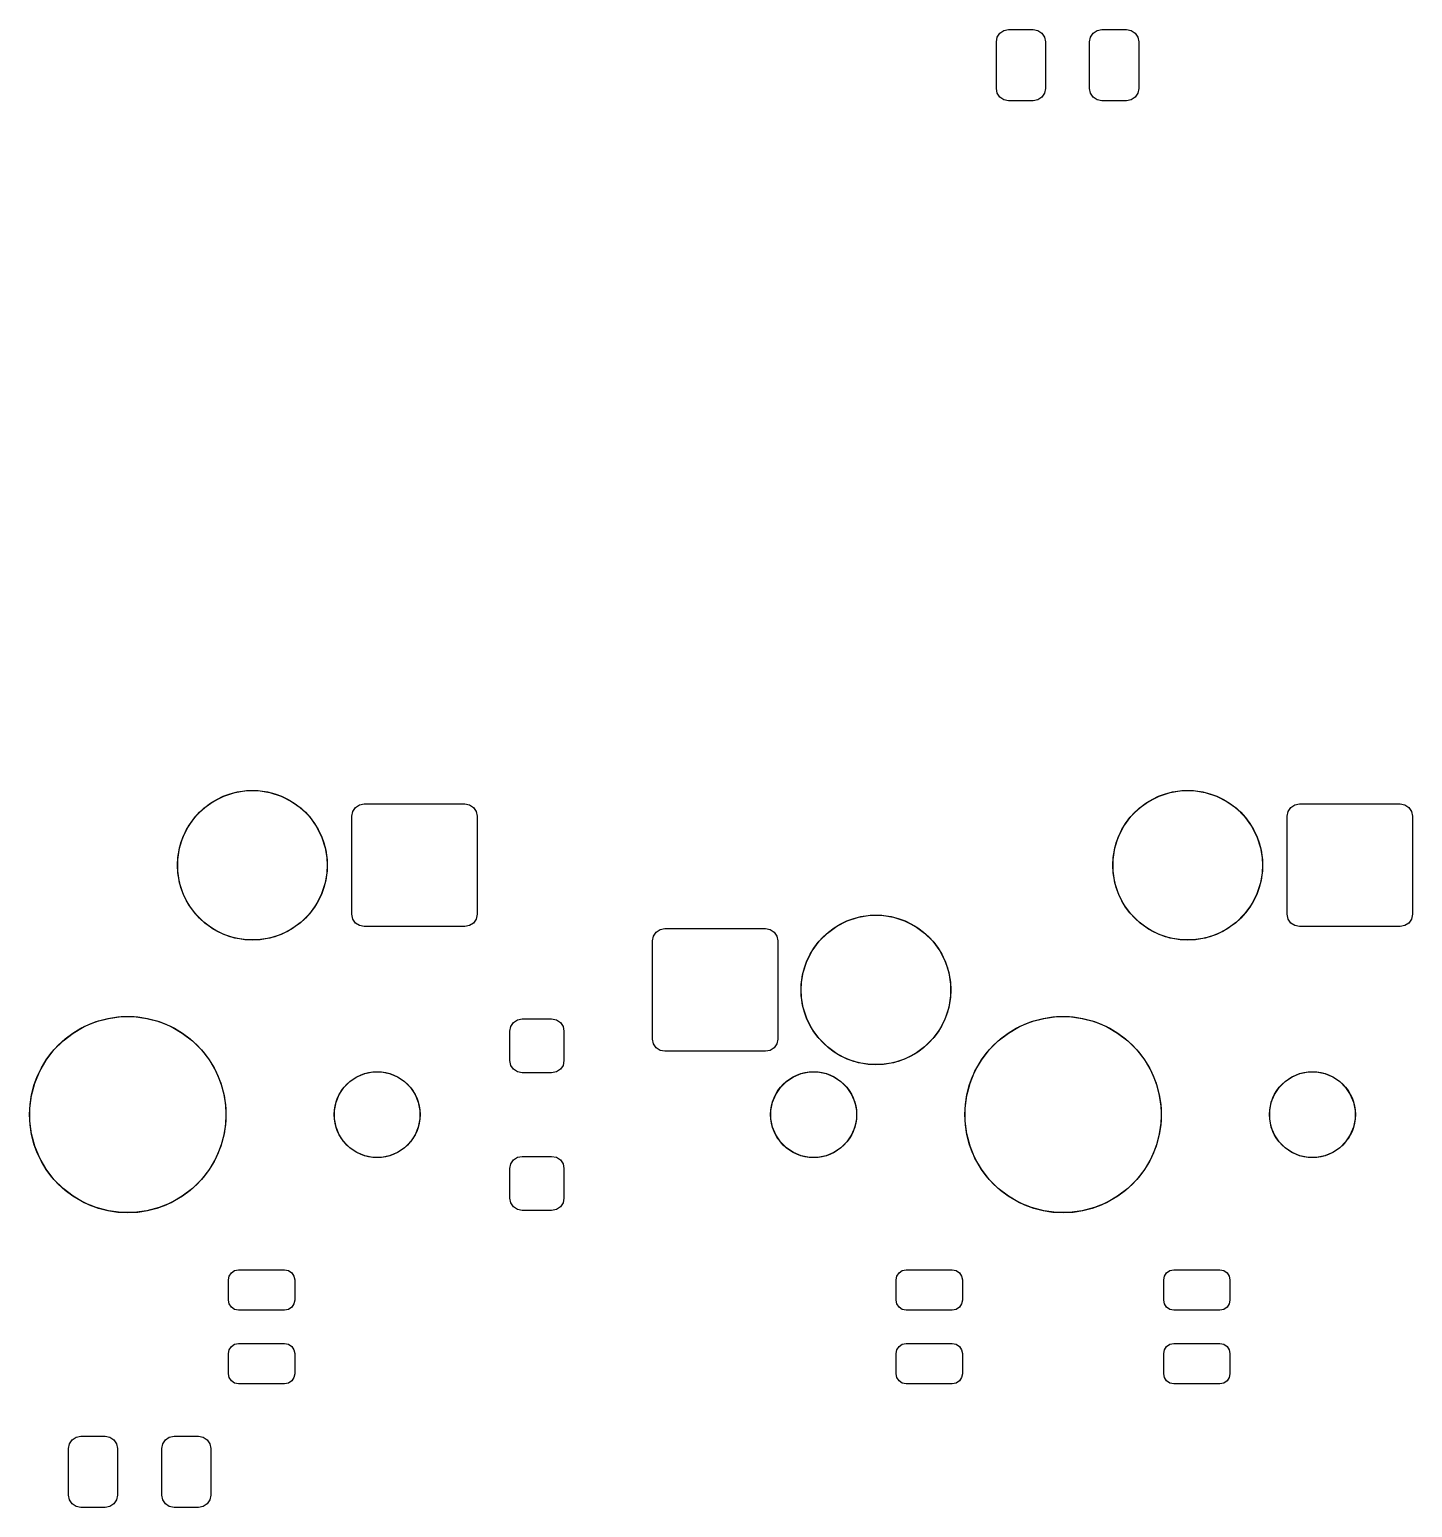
# Model space of a CAD drawing. Header units: millimetres. Extents: x 21 to 415, y -164 to -17.
# Drawn here: x 84.24 to 112.41, y -87.08 to -56.98 of the extents above; entities that cross this region are included whole.
import ezdxf

# ---------------------------------------------------------------- set-up
doc = ezdxf.new("R2010")
doc.units = ezdxf.units.MM
doc.layers.add('B.Mask', color=4, linetype='CONTINUOUS', true_color=0x02ffee)

msp = doc.modelspace()

# ---------------------------------------------------------------- linework, layer by layer
at = {"layer": 'B.Mask', "linetype": 'CONTINUOUS'}
for p, q in [((103.931875, -57.231875), (103.950905, -57.136204)), ((103.950905, -57.136204), (104.005098, -57.055098)), ((104.005098, -57.055098), (104.086204, -57.000905)), ((104.086204, -57.000905), (104.181875, -56.981875)), ((104.181875, -56.981875), (104.681875, -56.981875)), ((104.681875, -56.981875), (104.777546, -57.000905)), ((104.777546, -57.000905), (104.858652, -57.055098)), ((104.858652, -57.055098), (104.912845, -57.136204)), ((104.912845, -57.136204), (104.931875, -57.231875)), ((105.831875, -57.231875), (105.850905, -57.136204)), ((105.850905, -57.136204), (105.905098, -57.055098)), ((105.905098, -57.055098), (105.986204, -57.000905)), ((105.986204, -57.000905), (106.081875, -56.981875)), ((106.081875, -56.981875), (106.581875, -56.981875)), ((106.581875, -56.981875), (106.677546, -57.000905)), ((106.677546, -57.000905), (106.758652, -57.055098)), ((106.758652, -57.055098), (106.812845, -57.136204)), ((106.812845, -57.136204), (106.831875, -57.231875)), ((103.931875, -58.181875), (103.931875, -57.231875)), ((104.931875, -57.231875), (104.931875, -58.181875)), ((105.831875, -58.181875), (105.831875, -57.231875)), ((106.831875, -57.231875), (106.831875, -58.181875)), ((103.950905, -58.277546), (103.931875, -58.181875)), ((104.005098, -58.358652), (103.950905, -58.277546)), ((104.086204, -58.412845), (104.005098, -58.358652)), ((104.858652, -58.358652), (104.777546, -58.412845)), ((104.912845, -58.277546), (104.858652, -58.358652)), ((104.931875, -58.181875), (104.912845, -58.277546)), ((105.850905, -58.277546), (105.831875, -58.181875)), ((105.905098, -58.358652), (105.850905, -58.277546)), ((105.986204, -58.412845), (105.905098, -58.358652)), ((106.758652, -58.358652), (106.677546, -58.412845)), ((106.812845, -58.277546), (106.758652, -58.358652)), ((106.831875, -58.181875), (106.812845, -58.277546)), ((104.181875, -58.431875), (104.086204, -58.412845)), ((104.681875, -58.431875), (104.181875, -58.431875)), ((104.777546, -58.412845), (104.681875, -58.431875)), ((106.081875, -58.431875), (105.986204, -58.412845)), ((106.581875, -58.431875), (106.081875, -58.431875)), ((106.677546, -58.412845), (106.581875, -58.431875)), ((88.195783, -72.592959), (88.423371, -72.519011)), ((88.423371, -72.519011), (88.659725, -72.481576)), ((88.659725, -72.481576), (88.899025, -72.481576)), ((88.899025, -72.481576), (89.135379, -72.519011)), ((89.135379, -72.519011), (89.362967, -72.592959)), ((107.245783, -72.592959), (107.473371, -72.519011)), ((107.473371, -72.519011), (107.709725, -72.481576)), ((107.709725, -72.481576), (107.949025, -72.481576)), ((107.949025, -72.481576), (108.185379, -72.519011)), ((108.185379, -72.519011), (108.412967, -72.592959)), ((87.788967, -72.842256), (87.982565, -72.701599)), ((87.982565, -72.701599), (88.195783, -72.592959)), ((89.362967, -72.592959), (89.576185, -72.701599)), ((89.576185, -72.701599), (89.769783, -72.842256)), ((90.825405, -72.906204), (90.879598, -72.825098)), ((90.879598, -72.825098), (90.960704, -72.770905)), ((90.960704, -72.770905), (91.056375, -72.751875)), ((91.056375, -72.751875), (93.106375, -72.751875)), ((93.106375, -72.751875), (93.202046, -72.770905)), ((93.202046, -72.770905), (93.283152, -72.825098)), ((93.283152, -72.825098), (93.337345, -72.906204)), ((106.838967, -72.842256), (107.032565, -72.701599)), ((107.032565, -72.701599), (107.245783, -72.592959)), ((108.412967, -72.592959), (108.626185, -72.701599)), ((108.626185, -72.701599), (108.819783, -72.842256)), ((109.875405, -72.906204), (109.929598, -72.825098)), ((109.929598, -72.825098), (110.010704, -72.770905)), ((110.010704, -72.770905), (110.106375, -72.751875)), ((110.106375, -72.751875), (112.156375, -72.751875)), ((112.156375, -72.751875), (112.252046, -72.770905)), ((112.252046, -72.770905), (112.333152, -72.825098)), ((112.333152, -72.825098), (112.387345, -72.906204)), ((87.479099, -73.205065), (87.619756, -73.011467)), ((87.619756, -73.011467), (87.788967, -72.842256)), ((89.769783, -72.842256), (89.938994, -73.011467)), ((89.938994, -73.011467), (90.079651, -73.205065)), ((90.806375, -73.001875), (90.825405, -72.906204)), ((90.806375, -75.001875), (90.806375, -73.001875)), ((93.337345, -72.906204), (93.356375, -73.001875)), ((93.356375, -73.001875), (93.356375, -75.001875)), ((106.529099, -73.205065), (106.669756, -73.011467)), ((106.669756, -73.011467), (106.838967, -72.842256)), ((108.819783, -72.842256), (108.988994, -73.011467)), ((108.988994, -73.011467), (109.129651, -73.205065)), ((109.856375, -73.001875), (109.875405, -72.906204)), ((109.856375, -75.001875), (109.856375, -73.001875)), ((112.387345, -72.906204), (112.406375, -73.001875)), ((112.406375, -73.001875), (112.406375, -75.001875)), ((87.296511, -73.645871), (87.370459, -73.418283)), ((87.370459, -73.418283), (87.479099, -73.205065)), ((90.079651, -73.205065), (90.188291, -73.418283)), ((90.188291, -73.418283), (90.262239, -73.645871)), ((106.346511, -73.645871), (106.420459, -73.418283)), ((106.420459, -73.418283), (106.529099, -73.205065)), ((109.129651, -73.205065), (109.238291, -73.418283)), ((109.238291, -73.418283), (109.312239, -73.645871)), ((87.259076, -73.882225), (87.296511, -73.645871)), ((90.262239, -73.645871), (90.299674, -73.882225)), ((106.309076, -73.882225), (106.346511, -73.645871)), ((109.312239, -73.645871), (109.349674, -73.882225)), ((87.259076, -74.121525), (87.259076, -73.882225)), ((90.299674, -73.882225), (90.299674, -74.121525)), ((106.309076, -74.121525), (106.309076, -73.882225)), ((109.349674, -73.882225), (109.349674, -74.121525)), ((87.296511, -74.357879), (87.259076, -74.121525)), ((90.299674, -74.121525), (90.262239, -74.357879)), ((106.346511, -74.357879), (106.309076, -74.121525)), ((109.349674, -74.121525), (109.312239, -74.357879)), ((87.370459, -74.585467), (87.296511, -74.357879)), ((87.479099, -74.798685), (87.370459, -74.585467)), ((90.188291, -74.585467), (90.079651, -74.798685)), ((90.262239, -74.357879), (90.188291, -74.585467)), ((106.420459, -74.585467), (106.346511, -74.357879)), ((106.529099, -74.798685), (106.420459, -74.585467)), ((109.238291, -74.585467), (109.129651, -74.798685)), ((109.312239, -74.357879), (109.238291, -74.585467)), ((87.619756, -74.992283), (87.479099, -74.798685)), ((90.079651, -74.798685), (89.938994, -74.992283)), ((106.669756, -74.992283), (106.529099, -74.798685)), ((109.129651, -74.798685), (108.988994, -74.992283)), ((87.788967, -75.161494), (87.619756, -74.992283)), ((87.982565, -75.302151), (87.788967, -75.161494)), ((89.769783, -75.161494), (89.576185, -75.302151)), ((89.938994, -74.992283), (89.769783, -75.161494)), ((90.825405, -75.097546), (90.806375, -75.001875)), ((90.879598, -75.178652), (90.825405, -75.097546)), ((90.960704, -75.232845), (90.879598, -75.178652)), ((91.056375, -75.251875), (90.960704, -75.232845)), ((93.202046, -75.232845), (93.106375, -75.251875)), ((93.283152, -75.178652), (93.202046, -75.232845)), ((93.337345, -75.097546), (93.283152, -75.178652)), ((93.356375, -75.001875), (93.337345, -75.097546)), ((100.488967, -75.382256), (100.682565, -75.241599)), ((100.682565, -75.241599), (100.895783, -75.132959)), ((100.895783, -75.132959), (101.123371, -75.059011)), ((101.123371, -75.059011), (101.359725, -75.021576)), ((101.359725, -75.021576), (101.599025, -75.021576)), ((101.599025, -75.021576), (101.835379, -75.059011)), ((101.835379, -75.059011), (102.062967, -75.132959)), ((102.062967, -75.132959), (102.276185, -75.241599)), ((102.276185, -75.241599), (102.469783, -75.382256)), ((106.838967, -75.161494), (106.669756, -74.992283)), ((107.032565, -75.302151), (106.838967, -75.161494)), ((108.819783, -75.161494), (108.626185, -75.302151)), ((108.988994, -74.992283), (108.819783, -75.161494)), ((109.875405, -75.097546), (109.856375, -75.001875)), ((109.929598, -75.178652), (109.875405, -75.097546)), ((110.010704, -75.232845), (109.929598, -75.178652)), ((110.106375, -75.251875), (110.010704, -75.232845)), ((112.252046, -75.232845), (112.156375, -75.251875)), ((112.333152, -75.178652), (112.252046, -75.232845)), ((112.387345, -75.097546), (112.333152, -75.178652)), ((112.406375, -75.001875), (112.387345, -75.097546)), ((88.195783, -75.410791), (87.982565, -75.302151)), ((88.423371, -75.484739), (88.195783, -75.410791)), ((88.659725, -75.522174), (88.423371, -75.484739)), ((88.899025, -75.522174), (88.659725, -75.522174)), ((89.135379, -75.484739), (88.899025, -75.522174)), ((89.362967, -75.410791), (89.135379, -75.484739)), ((89.576185, -75.302151), (89.362967, -75.410791)), ((93.106375, -75.251875), (91.056375, -75.251875)), ((96.929375, -75.541875), (96.948405, -75.446204)), ((96.929375, -77.541875), (96.929375, -75.541875)), ((96.948405, -75.446204), (97.002598, -75.365098)), ((97.002598, -75.365098), (97.083704, -75.310905)), ((97.083704, -75.310905), (97.179375, -75.291875)), ((97.179375, -75.291875), (99.229375, -75.291875)), ((99.229375, -75.291875), (99.325046, -75.310905)), ((99.325046, -75.310905), (99.406152, -75.365098)), ((99.406152, -75.365098), (99.460345, -75.446204)), ((99.460345, -75.446204), (99.479375, -75.541875)), ((99.479375, -75.541875), (99.479375, -77.541875)), ((100.319756, -75.551467), (100.488967, -75.382256)), ((102.469783, -75.382256), (102.638994, -75.551467)), ((107.245783, -75.410791), (107.032565, -75.302151)), ((107.473371, -75.484739), (107.245783, -75.410791)), ((107.709725, -75.522174), (107.473371, -75.484739)), ((107.949025, -75.522174), (107.709725, -75.522174)), ((108.185379, -75.484739), (107.949025, -75.522174)), ((108.412967, -75.410791), (108.185379, -75.484739)), ((108.626185, -75.302151), (108.412967, -75.410791)), ((112.156375, -75.251875), (110.106375, -75.251875)), ((100.070459, -75.958283), (100.179099, -75.745065)), ((100.179099, -75.745065), (100.319756, -75.551467)), ((102.638994, -75.551467), (102.779651, -75.745065)), ((102.779651, -75.745065), (102.888291, -75.958283)), ((99.996511, -76.185871), (100.070459, -75.958283)), ((102.888291, -75.958283), (102.962239, -76.185871)), ((99.959076, -76.422225), (99.996511, -76.185871)), ((99.959076, -76.661525), (99.959076, -76.422225)), ((102.962239, -76.185871), (102.999674, -76.422225)), ((102.999674, -76.422225), (102.999674, -76.661525)), ((99.996511, -76.897879), (99.959076, -76.661525)), ((102.999674, -76.661525), (102.962239, -76.897879)), ((100.070459, -77.125467), (99.996511, -76.897879)), ((102.962239, -76.897879), (102.888291, -77.125467)), ((85.128235, -77.418936), (85.354798, -77.28813)), ((85.354798, -77.28813), (85.596496, -77.188015)), ((85.596496, -77.188015), (85.849194, -77.120304)), ((85.849194, -77.120304), (86.108569, -77.086157)), ((86.108569, -77.086157), (86.370181, -77.086157)), ((86.370181, -77.086157), (86.629556, -77.120304)), ((86.629556, -77.120304), (86.882254, -77.188015)), ((86.882254, -77.188015), (87.123952, -77.28813)), ((87.123952, -77.28813), (87.350515, -77.418936)), ((94.02375, -77.381875), (94.04278, -77.286204)), ((94.04278, -77.286204), (94.096973, -77.205098)), ((94.096973, -77.205098), (94.178079, -77.150905)), ((94.178079, -77.150905), (94.27375, -77.131875)), ((94.27375, -77.131875), (94.87375, -77.131875)), ((94.87375, -77.131875), (94.969421, -77.150905)), ((94.969421, -77.150905), (95.050527, -77.205098)), ((95.050527, -77.205098), (95.10472, -77.286204)), ((95.10472, -77.286204), (95.12375, -77.381875)), ((100.179099, -77.338685), (100.070459, -77.125467)), ((100.319756, -77.532283), (100.179099, -77.338685)), ((102.779651, -77.338685), (102.638994, -77.532283)), ((102.888291, -77.125467), (102.779651, -77.338685)), ((104.178235, -77.418936), (104.404798, -77.28813)), ((104.404798, -77.28813), (104.646496, -77.188015)), ((104.646496, -77.188015), (104.899194, -77.120304)), ((104.899194, -77.120304), (105.158569, -77.086157)), ((105.158569, -77.086157), (105.420181, -77.086157)), ((105.420181, -77.086157), (105.679556, -77.120304)), ((105.679556, -77.120304), (105.932254, -77.188015)), ((105.932254, -77.188015), (106.173952, -77.28813)), ((106.173952, -77.28813), (106.400515, -77.418936)), ((84.735695, -77.763183), (84.920683, -77.578195)), ((84.920683, -77.578195), (85.128235, -77.418936)), ((87.350515, -77.418936), (87.558067, -77.578195)), ((87.558067, -77.578195), (87.743055, -77.763183)), ((94.02375, -77.981875), (94.02375, -77.381875)), ((95.12375, -77.381875), (95.12375, -77.981875)), ((96.948405, -77.637546), (96.929375, -77.541875)), ((97.002598, -77.718652), (96.948405, -77.637546)), ((99.460345, -77.637546), (99.406152, -77.718652)), ((99.479375, -77.541875), (99.460345, -77.637546)), ((100.488967, -77.701494), (100.319756, -77.532283)), ((102.638994, -77.532283), (102.469783, -77.701494)), ((103.785695, -77.763183), (103.970683, -77.578195)), ((103.970683, -77.578195), (104.178235, -77.418936)), ((106.400515, -77.418936), (106.608067, -77.578195)), ((106.608067, -77.578195), (106.793055, -77.763183)), ((84.576436, -77.970735), (84.735695, -77.763183)), ((87.743055, -77.763183), (87.902314, -77.970735)), ((97.083704, -77.772845), (97.002598, -77.718652)), ((97.179375, -77.791875), (97.083704, -77.772845)), ((99.229375, -77.791875), (97.179375, -77.791875)), ((99.325046, -77.772845), (99.229375, -77.791875)), ((99.406152, -77.718652), (99.325046, -77.772845)), ((100.682565, -77.842151), (100.488967, -77.701494)), ((100.895783, -77.950791), (100.682565, -77.842151)), ((101.123371, -78.024739), (100.895783, -77.950791)), ((102.062967, -77.950791), (101.835379, -78.024739)), ((102.276185, -77.842151), (102.062967, -77.950791)), ((102.469783, -77.701494), (102.276185, -77.842151)), ((103.626436, -77.970735), (103.785695, -77.763183)), ((106.793055, -77.763183), (106.952314, -77.970735)), ((84.345515, -78.438996), (84.44563, -78.197298)), ((84.44563, -78.197298), (84.576436, -77.970735)), ((87.902314, -77.970735), (88.03312, -78.197298)), ((88.03312, -78.197298), (88.133235, -78.438996)), ((90.906903, -78.310194), (91.065376, -78.244552)), ((91.065376, -78.244552), (91.23361, -78.211088)), ((91.23361, -78.211088), (91.40514, -78.211088)), ((91.40514, -78.211088), (91.573374, -78.244552)), ((91.573374, -78.244552), (91.731847, -78.310194)), ((94.04278, -78.077546), (94.02375, -77.981875)), ((94.096973, -78.158652), (94.04278, -78.077546)), ((94.178079, -78.212845), (94.096973, -78.158652)), ((94.27375, -78.231875), (94.178079, -78.212845)), ((94.87375, -78.231875), (94.27375, -78.231875)), ((94.969421, -78.212845), (94.87375, -78.231875)), ((95.050527, -78.158652), (94.969421, -78.212845)), ((95.10472, -78.077546), (95.050527, -78.158652)), ((95.12375, -77.981875), (95.10472, -78.077546)), ((99.796903, -78.310194), (99.955376, -78.244552)), ((99.955376, -78.244552), (100.12361, -78.211088)), ((100.12361, -78.211088), (100.29514, -78.211088)), ((100.29514, -78.211088), (100.463374, -78.244552)), ((100.463374, -78.244552), (100.621847, -78.310194)), ((101.359725, -78.062174), (101.123371, -78.024739)), ((101.599025, -78.062174), (101.359725, -78.062174)), ((101.835379, -78.024739), (101.599025, -78.062174)), ((103.395515, -78.438996), (103.49563, -78.197298)), ((103.49563, -78.197298), (103.626436, -77.970735)), ((106.952314, -77.970735), (107.08312, -78.197298)), ((107.08312, -78.197298), (107.183235, -78.438996)), ((109.956903, -78.310194), (110.115376, -78.244552)), ((110.115376, -78.244552), (110.28361, -78.211088)), ((110.28361, -78.211088), (110.45514, -78.211088)), ((110.45514, -78.211088), (110.623374, -78.244552)), ((110.623374, -78.244552), (110.781847, -78.310194)), ((84.277804, -78.691694), (84.345515, -78.438996)), ((88.133235, -78.438996), (88.200946, -78.691694)), ((90.547694, -78.669403), (90.642991, -78.526781)), ((90.642991, -78.526781), (90.764281, -78.405491)), ((90.764281, -78.405491), (90.906903, -78.310194)), ((91.731847, -78.310194), (91.874469, -78.405491)), ((91.874469, -78.405491), (91.995759, -78.526781)), ((91.995759, -78.526781), (92.091056, -78.669403)), ((99.437694, -78.669403), (99.532991, -78.526781)), ((99.532991, -78.526781), (99.654281, -78.405491)), ((99.654281, -78.405491), (99.796903, -78.310194)), ((100.621847, -78.310194), (100.764469, -78.405491)), ((100.764469, -78.405491), (100.885759, -78.526781)), ((100.885759, -78.526781), (100.981056, -78.669403)), ((103.327804, -78.691694), (103.395515, -78.438996)), ((107.183235, -78.438996), (107.250946, -78.691694)), ((109.597694, -78.669403), (109.692991, -78.526781)), ((109.692991, -78.526781), (109.814281, -78.405491)), ((109.814281, -78.405491), (109.956903, -78.310194)), ((110.781847, -78.310194), (110.924469, -78.405491)), ((110.924469, -78.405491), (111.045759, -78.526781)), ((111.045759, -78.526781), (111.141056, -78.669403)), ((84.243657, -78.951069), (84.277804, -78.691694)), ((88.200946, -78.691694), (88.235093, -78.951069)), ((90.448588, -78.99611), (90.482052, -78.827876)), ((90.482052, -78.827876), (90.547694, -78.669403)), ((92.091056, -78.669403), (92.156698, -78.827876)), ((92.156698, -78.827876), (92.190162, -78.99611)), ((99.338588, -78.99611), (99.372052, -78.827876)), ((99.372052, -78.827876), (99.437694, -78.669403)), ((100.981056, -78.669403), (101.046698, -78.827876)), ((101.046698, -78.827876), (101.080162, -78.99611)), ((103.293657, -78.951069), (103.327804, -78.691694)), ((107.250946, -78.691694), (107.285093, -78.951069)), ((109.498588, -78.99611), (109.532052, -78.827876)), ((109.532052, -78.827876), (109.597694, -78.669403)), ((111.141056, -78.669403), (111.206698, -78.827876)), ((111.206698, -78.827876), (111.240162, -78.99611)), ((84.243657, -79.212681), (84.243657, -78.951069)), ((88.235093, -78.951069), (88.235093, -79.212681)), ((90.448588, -79.16764), (90.448588, -78.99611)), ((92.190162, -78.99611), (92.190162, -79.16764)), ((99.338588, -79.16764), (99.338588, -78.99611)), ((101.080162, -78.99611), (101.080162, -79.16764)), ((103.293657, -79.212681), (103.293657, -78.951069)), ((107.285093, -78.951069), (107.285093, -79.212681)), ((109.498588, -79.16764), (109.498588, -78.99611)), ((111.240162, -78.99611), (111.240162, -79.16764)), ((84.277804, -79.472056), (84.243657, -79.212681)), ((88.235093, -79.212681), (88.200946, -79.472056)), ((90.482052, -79.335874), (90.448588, -79.16764)), ((90.547694, -79.494347), (90.482052, -79.335874)), ((92.156698, -79.335874), (92.091056, -79.494347)), ((92.190162, -79.16764), (92.156698, -79.335874)), ((99.372052, -79.335874), (99.338588, -79.16764)), ((99.437694, -79.494347), (99.372052, -79.335874)), ((101.046698, -79.335874), (100.981056, -79.494347)), ((101.080162, -79.16764), (101.046698, -79.335874)), ((103.327804, -79.472056), (103.293657, -79.212681)), ((107.285093, -79.212681), (107.250946, -79.472056)), ((109.532052, -79.335874), (109.498588, -79.16764)), ((109.597694, -79.494347), (109.532052, -79.335874)), ((111.206698, -79.335874), (111.141056, -79.494347)), ((111.240162, -79.16764), (111.206698, -79.335874)), ((84.345515, -79.724754), (84.277804, -79.472056)), ((84.44563, -79.966452), (84.345515, -79.724754)), ((88.133235, -79.724754), (88.03312, -79.966452)), ((88.200946, -79.472056), (88.133235, -79.724754)), ((90.642991, -79.636969), (90.547694, -79.494347)), ((90.764281, -79.758259), (90.642991, -79.636969)), ((90.906903, -79.853556), (90.764281, -79.758259)), ((91.874469, -79.758259), (91.731847, -79.853556)), ((91.995759, -79.636969), (91.874469, -79.758259)), ((92.091056, -79.494347), (91.995759, -79.636969)), ((99.532991, -79.636969), (99.437694, -79.494347)), ((99.654281, -79.758259), (99.532991, -79.636969)), ((99.796903, -79.853556), (99.654281, -79.758259)), ((100.764469, -79.758259), (100.621847, -79.853556)), ((100.885759, -79.636969), (100.764469, -79.758259)), ((100.981056, -79.494347), (100.885759, -79.636969)), ((103.395515, -79.724754), (103.327804, -79.472056)), ((103.49563, -79.966452), (103.395515, -79.724754)), ((107.183235, -79.724754), (107.08312, -79.966452)), ((107.250946, -79.472056), (107.183235, -79.724754)), ((109.692991, -79.636969), (109.597694, -79.494347)), ((109.814281, -79.758259), (109.692991, -79.636969)), ((109.956903, -79.853556), (109.814281, -79.758259)), ((110.924469, -79.758259), (110.781847, -79.853556)), ((111.045759, -79.636969), (110.924469, -79.758259)), ((111.141056, -79.494347), (111.045759, -79.636969)), ((84.576436, -80.193015), (84.44563, -79.966452)), ((88.03312, -79.966452), (87.902314, -80.193015)), ((91.065376, -79.919198), (90.906903, -79.853556)), ((91.23361, -79.952662), (91.065376, -79.919198)), ((91.40514, -79.952662), (91.23361, -79.952662)), ((91.573374, -79.919198), (91.40514, -79.952662)), ((91.731847, -79.853556), (91.573374, -79.919198)), ((94.04278, -80.086204), (94.096973, -80.005098)), ((94.096973, -80.005098), (94.178079, -79.950905)), ((94.178079, -79.950905), (94.27375, -79.931875)), ((94.27375, -79.931875), (94.87375, -79.931875)), ((94.87375, -79.931875), (94.969421, -79.950905)), ((94.969421, -79.950905), (95.050527, -80.005098)), ((95.050527, -80.005098), (95.10472, -80.086204)), ((99.955376, -79.919198), (99.796903, -79.853556)), ((100.12361, -79.952662), (99.955376, -79.919198)), ((100.29514, -79.952662), (100.12361, -79.952662)), ((100.463374, -79.919198), (100.29514, -79.952662)), ((100.621847, -79.853556), (100.463374, -79.919198)), ((103.626436, -80.193015), (103.49563, -79.966452)), ((107.08312, -79.966452), (106.952314, -80.193015)), ((110.115376, -79.919198), (109.956903, -79.853556)), ((110.28361, -79.952662), (110.115376, -79.919198)), ((110.45514, -79.952662), (110.28361, -79.952662)), ((110.623374, -79.919198), (110.45514, -79.952662)), ((110.781847, -79.853556), (110.623374, -79.919198)), ((84.735695, -80.400567), (84.576436, -80.193015)), ((87.902314, -80.193015), (87.743055, -80.400567)), ((94.02375, -80.181875), (94.04278, -80.086204)), ((94.02375, -80.781875), (94.02375, -80.181875)), ((95.10472, -80.086204), (95.12375, -80.181875)), ((95.12375, -80.181875), (95.12375, -80.781875)), ((103.785695, -80.400567), (103.626436, -80.193015)), ((106.952314, -80.193015), (106.793055, -80.400567)), ((84.920683, -80.585555), (84.735695, -80.400567)), ((85.128235, -80.744814), (84.920683, -80.585555)), ((87.558067, -80.585555), (87.350515, -80.744814)), ((87.743055, -80.400567), (87.558067, -80.585555)), ((103.970683, -80.585555), (103.785695, -80.400567)), ((104.178235, -80.744814), (103.970683, -80.585555)), ((106.608067, -80.585555), (106.400515, -80.744814)), ((106.793055, -80.400567), (106.608067, -80.585555)), ((85.354798, -80.87562), (85.128235, -80.744814)), ((85.596496, -80.975735), (85.354798, -80.87562)), ((87.123952, -80.87562), (86.882254, -80.975735)), ((87.350515, -80.744814), (87.123952, -80.87562)), ((94.04278, -80.877546), (94.02375, -80.781875)), ((94.096973, -80.958652), (94.04278, -80.877546)), ((94.178079, -81.012845), (94.096973, -80.958652)), ((95.050527, -80.958652), (94.969421, -81.012845)), ((95.10472, -80.877546), (95.050527, -80.958652)), ((95.12375, -80.781875), (95.10472, -80.877546)), ((104.404798, -80.87562), (104.178235, -80.744814)), ((104.646496, -80.975735), (104.404798, -80.87562)), ((106.173952, -80.87562), (105.932254, -80.975735)), ((106.400515, -80.744814), (106.173952, -80.87562)), ((85.849194, -81.043446), (85.596496, -80.975735)), ((86.108569, -81.077593), (85.849194, -81.043446)), ((86.370181, -81.077593), (86.108569, -81.077593)), ((86.629556, -81.043446), (86.370181, -81.077593)), ((86.882254, -80.975735), (86.629556, -81.043446)), ((94.27375, -81.031875), (94.178079, -81.012845)), ((94.87375, -81.031875), (94.27375, -81.031875)), ((94.969421, -81.012845), (94.87375, -81.031875)), ((104.899194, -81.043446), (104.646496, -80.975735)), ((105.158569, -81.077593), (104.899194, -81.043446)), ((105.420181, -81.077593), (105.158569, -81.077593)), ((105.679556, -81.043446), (105.420181, -81.077593)), ((105.932254, -80.975735), (105.679556, -81.043446)), ((88.289375, -82.44875), (88.30498, -82.3703)), ((88.289375, -82.85875), (88.289375, -82.44875)), ((88.30498, -82.3703), (88.349418, -82.303793)), ((88.349418, -82.303793), (88.415925, -82.259355)), ((88.415925, -82.259355), (88.494375, -82.24375)), ((88.494375, -82.24375), (89.434375, -82.24375)), ((89.434375, -82.24375), (89.512825, -82.259355)), ((89.512825, -82.259355), (89.579332, -82.303793)), ((89.579332, -82.303793), (89.62377, -82.3703)), ((89.62377, -82.3703), (89.639375, -82.44875)), ((89.639375, -82.44875), (89.639375, -82.85875)), ((101.889375, -82.44875), (101.90498, -82.3703)), ((101.889375, -82.85875), (101.889375, -82.44875)), ((101.90498, -82.3703), (101.949418, -82.303793)), ((101.949418, -82.303793), (102.015925, -82.259355)), ((102.015925, -82.259355), (102.094375, -82.24375)), ((102.094375, -82.24375), (103.034375, -82.24375)), ((103.034375, -82.24375), (103.112825, -82.259355)), ((103.112825, -82.259355), (103.179332, -82.303793)), ((103.179332, -82.303793), (103.22377, -82.3703)), ((103.22377, -82.3703), (103.239375, -82.44875)), ((103.239375, -82.44875), (103.239375, -82.85875)), ((107.339375, -82.44875), (107.35498, -82.3703)), ((107.339375, -82.85875), (107.339375, -82.44875)), ((107.35498, -82.3703), (107.399418, -82.303793)), ((107.399418, -82.303793), (107.465925, -82.259355)), ((107.465925, -82.259355), (107.544375, -82.24375)), ((107.544375, -82.24375), (108.484375, -82.24375)), ((108.484375, -82.24375), (108.562825, -82.259355)), ((108.562825, -82.259355), (108.629332, -82.303793)), ((108.629332, -82.303793), (108.67377, -82.3703)), ((108.67377, -82.3703), (108.689375, -82.44875)), ((108.689375, -82.44875), (108.689375, -82.85875)), ((88.30498, -82.9372), (88.289375, -82.85875)), ((88.349418, -83.003707), (88.30498, -82.9372)), ((88.415925, -83.048145), (88.349418, -83.003707)), ((88.494375, -83.06375), (88.415925, -83.048145)), ((89.434375, -83.06375), (88.494375, -83.06375)), ((89.512825, -83.048145), (89.434375, -83.06375)), ((89.579332, -83.003707), (89.512825, -83.048145)), ((89.62377, -82.9372), (89.579332, -83.003707)), ((89.639375, -82.85875), (89.62377, -82.9372)), ((101.90498, -82.9372), (101.889375, -82.85875)), ((101.949418, -83.003707), (101.90498, -82.9372)), ((102.015925, -83.048145), (101.949418, -83.003707)), ((102.094375, -83.06375), (102.015925, -83.048145)), ((103.034375, -83.06375), (102.094375, -83.06375)), ((103.112825, -83.048145), (103.034375, -83.06375)), ((103.179332, -83.003707), (103.112825, -83.048145)), ((103.22377, -82.9372), (103.179332, -83.003707)), ((103.239375, -82.85875), (103.22377, -82.9372)), ((107.35498, -82.9372), (107.339375, -82.85875)), ((107.399418, -83.003707), (107.35498, -82.9372)), ((107.465925, -83.048145), (107.399418, -83.003707)), ((107.544375, -83.06375), (107.465925, -83.048145)), ((108.484375, -83.06375), (107.544375, -83.06375)), ((108.562825, -83.048145), (108.484375, -83.06375)), ((108.629332, -83.003707), (108.562825, -83.048145)), ((108.67377, -82.9372), (108.629332, -83.003707)), ((108.689375, -82.85875), (108.67377, -82.9372)), ((88.289375, -83.94875), (88.30498, -83.8703)), ((88.289375, -84.35875), (88.289375, -83.94875)), ((88.30498, -83.8703), (88.349418, -83.803793)), ((88.349418, -83.803793), (88.415925, -83.759355)), ((88.415925, -83.759355), (88.494375, -83.74375)), ((88.494375, -83.74375), (89.434375, -83.74375)), ((89.434375, -83.74375), (89.512825, -83.759355)), ((89.512825, -83.759355), (89.579332, -83.803793)), ((89.579332, -83.803793), (89.62377, -83.8703)), ((89.62377, -83.8703), (89.639375, -83.94875)), ((89.639375, -83.94875), (89.639375, -84.35875)), ((101.889375, -83.94875), (101.90498, -83.8703)), ((101.889375, -84.35875), (101.889375, -83.94875)), ((101.90498, -83.8703), (101.949418, -83.803793)), ((101.949418, -83.803793), (102.015925, -83.759355)), ((102.015925, -83.759355), (102.094375, -83.74375)), ((102.094375, -83.74375), (103.034375, -83.74375)), ((103.034375, -83.74375), (103.112825, -83.759355)), ((103.112825, -83.759355), (103.179332, -83.803793)), ((103.179332, -83.803793), (103.22377, -83.8703)), ((103.22377, -83.8703), (103.239375, -83.94875)), ((103.239375, -83.94875), (103.239375, -84.35875)), ((107.339375, -83.94875), (107.35498, -83.8703)), ((107.339375, -84.35875), (107.339375, -83.94875)), ((107.35498, -83.8703), (107.399418, -83.803793)), ((107.399418, -83.803793), (107.465925, -83.759355)), ((107.465925, -83.759355), (107.544375, -83.74375)), ((107.544375, -83.74375), (108.484375, -83.74375)), ((108.484375, -83.74375), (108.562825, -83.759355)), ((108.562825, -83.759355), (108.629332, -83.803793)), ((108.629332, -83.803793), (108.67377, -83.8703)), ((108.67377, -83.8703), (108.689375, -83.94875)), ((108.689375, -83.94875), (108.689375, -84.35875)), ((88.30498, -84.4372), (88.289375, -84.35875)), ((88.349418, -84.503707), (88.30498, -84.4372)), ((88.415925, -84.548145), (88.349418, -84.503707)), ((88.494375, -84.56375), (88.415925, -84.548145)), ((89.434375, -84.56375), (88.494375, -84.56375)), ((89.512825, -84.548145), (89.434375, -84.56375)), ((89.579332, -84.503707), (89.512825, -84.548145)), ((89.62377, -84.4372), (89.579332, -84.503707)), ((89.639375, -84.35875), (89.62377, -84.4372)), ((101.90498, -84.4372), (101.889375, -84.35875)), ((101.949418, -84.503707), (101.90498, -84.4372)), ((102.015925, -84.548145), (101.949418, -84.503707)), ((102.094375, -84.56375), (102.015925, -84.548145)), ((103.034375, -84.56375), (102.094375, -84.56375)), ((103.112825, -84.548145), (103.034375, -84.56375)), ((103.179332, -84.503707), (103.112825, -84.548145)), ((103.22377, -84.4372), (103.179332, -84.503707)), ((103.239375, -84.35875), (103.22377, -84.4372)), ((107.35498, -84.4372), (107.339375, -84.35875)), ((107.399418, -84.503707), (107.35498, -84.4372)), ((107.465925, -84.548145), (107.399418, -84.503707)), ((107.544375, -84.56375), (107.465925, -84.548145)), ((108.484375, -84.56375), (107.544375, -84.56375)), ((108.562825, -84.548145), (108.484375, -84.56375)), ((108.629332, -84.503707), (108.562825, -84.548145)), ((108.67377, -84.4372), (108.629332, -84.503707)), ((108.689375, -84.35875), (108.67377, -84.4372)), ((85.050905, -85.786204), (85.105098, -85.705098)), ((85.105098, -85.705098), (85.186204, -85.650905)), ((85.186204, -85.650905), (85.281875, -85.631875)), ((85.281875, -85.631875), (85.781875, -85.631875)), ((85.781875, -85.631875), (85.877546, -85.650905)), ((85.877546, -85.650905), (85.958652, -85.705098)), ((85.958652, -85.705098), (86.012845, -85.786204)), ((86.950905, -85.786204), (87.005098, -85.705098)), ((87.005098, -85.705098), (87.086204, -85.650905)), ((87.086204, -85.650905), (87.181875, -85.631875)), ((87.181875, -85.631875), (87.681875, -85.631875)), ((87.681875, -85.631875), (87.777546, -85.650905)), ((87.777546, -85.650905), (87.858652, -85.705098)), ((87.858652, -85.705098), (87.912845, -85.786204)), ((85.031875, -85.881875), (85.050905, -85.786204)), ((85.031875, -86.831875), (85.031875, -85.881875)), ((86.012845, -85.786204), (86.031875, -85.881875)), ((86.031875, -85.881875), (86.031875, -86.831875)), ((86.931875, -85.881875), (86.950905, -85.786204)), ((86.931875, -86.831875), (86.931875, -85.881875)), ((87.912845, -85.786204), (87.931875, -85.881875)), ((87.931875, -85.881875), (87.931875, -86.831875)), ((85.050905, -86.927546), (85.031875, -86.831875)), ((85.105098, -87.008652), (85.050905, -86.927546)), ((86.012845, -86.927546), (85.958652, -87.008652)), ((86.031875, -86.831875), (86.012845, -86.927546)), ((86.950905, -86.927546), (86.931875, -86.831875)), ((87.005098, -87.008652), (86.950905, -86.927546)), ((87.912845, -86.927546), (87.858652, -87.008652)), ((87.931875, -86.831875), (87.912845, -86.927546)), ((85.186204, -87.062845), (85.105098, -87.008652)), ((85.281875, -87.081875), (85.186204, -87.062845)), ((85.781875, -87.081875), (85.281875, -87.081875)), ((85.877546, -87.062845), (85.781875, -87.081875)), ((85.958652, -87.008652), (85.877546, -87.062845)), ((87.086204, -87.062845), (87.005098, -87.008652)), ((87.181875, -87.081875), (87.086204, -87.062845)), ((87.681875, -87.081875), (87.181875, -87.081875)), ((87.777546, -87.062845), (87.681875, -87.081875)), ((87.858652, -87.008652), (87.777546, -87.062845))]:
    msp.add_line(p, q, dxfattribs=at)
at = {"layer": 'B.Mask'}
for centre, radius in [((88.779375, -74.001875), 1.525), ((88.779375, -74.001875), 1.524999), ((107.829375, -74.001875), 1.525), ((107.829375, -74.001875), 1.524999), ((101.479375, -76.541875), 1.525), ((101.479375, -76.541875), 1.524999), ((86.239375, -79.081875), 2), ((86.239375, -79.081875), 1.999999), ((105.289375, -79.081875), 2), ((105.289375, -79.081875), 1.999999), ((91.319375, -79.081875), 0.875), ((91.319375, -79.081875), 0.874999), ((100.209375, -79.081875), 0.875), ((100.209375, -79.081875), 0.874999), ((110.369375, -79.081875), 0.875), ((110.369375, -79.081875), 0.874999)]:
    msp.add_circle(centre, radius, dxfattribs=at)

doc.saveas('drawing.dxf')
